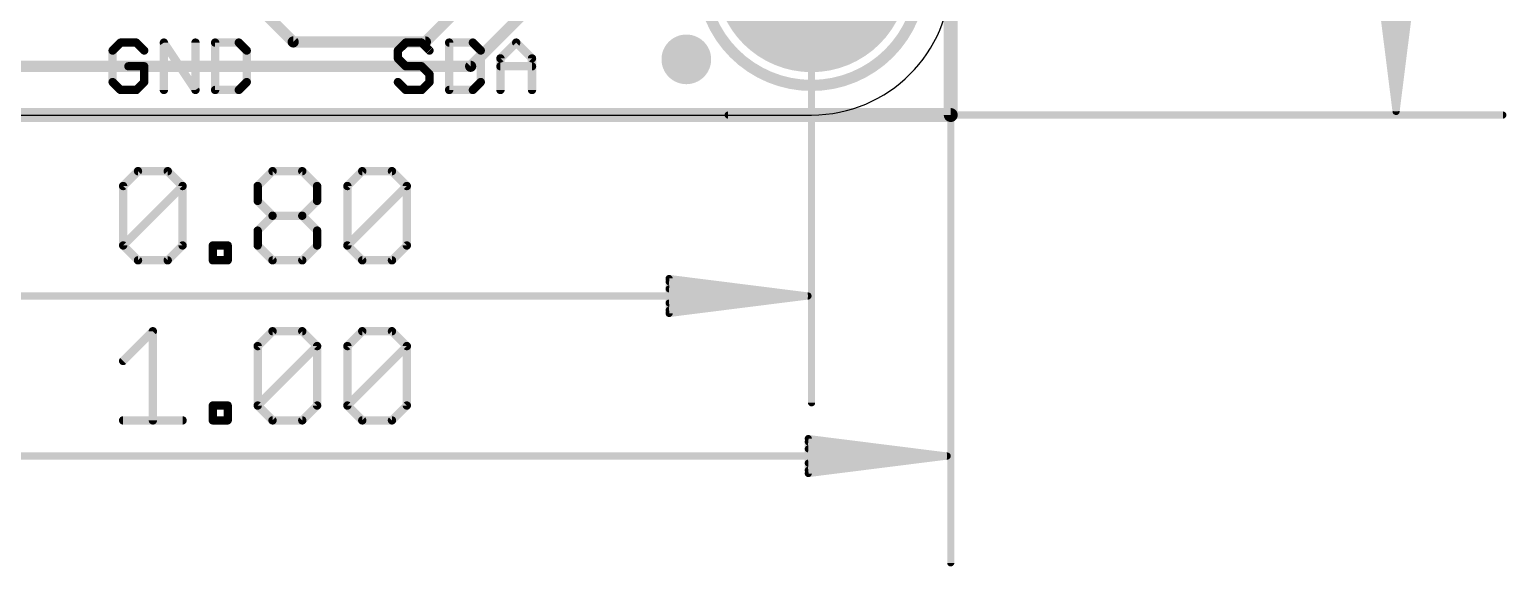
# Model space of a CAD drawing. Extents: x -5 to 35.5, y -8.2 to 19.2.
# Drawn here: x 8.59 to 35.54, y -8.24 to 1.56 of the extents above; entities that cross this region are included whole.
import ezdxf

# ---------------------------------------------------------------- set-up
doc = ezdxf.new("R2010")
doc.units = 0
for name, color, linetype in [('1', 12, 'CONTINUOUS'), ('16', 5, 'CONTINUOUS'), ('17', 110, 'CONTINUOUS'), ('18', 110, 'CONTINUOUS'), ('20', 53, 'CONTINUOUS'), ('21', 40, 'CONTINUOUS'), ('47', 253, 'CONTINUOUS')]:
    doc.layers.add(name, color=color, linetype=linetype)

# ---------------------------------------------------------------- blocks, each defined once
blk = doc.blocks.new('ROUNDP')
at = {"const_width": 0.5}
blk.add_lwpolyline([(0, -0.25, 1), (0, 0.25, 1), (0, -0.25)], format="xyb", dxfattribs=at)
blk = doc.blocks.new('ROUNDV')
at = {"const_width": 0.5}
blk.add_lwpolyline([(0, -0.25, 1), (0, 0.25, 1), (0, -0.25)], format="xyb", dxfattribs=at)

msp = doc.modelspace()

# ---------------------------------------------------------------- linework, layer by layer
at = {"layer": '1', "const_width": 0.254}
for points in [[(25.4, 19.05), (25.4, 0)], [(25.4, 0), (0, 0)]]:
    msp.add_lwpolyline(points, dxfattribs=at)
at = {"layer": '1', "const_width": 0.127}
for points in [[(25.3365, 0, 1), (25.4635, 0)], [(25.4, -0.0635, 1), (25.4, 0.0635)]]:
    msp.add_lwpolyline(points, format="xyb", dxfattribs=at)
at = {"layer": '16'}
for points, const_width in [([(25.4, 19.05), (25.4, 0)], 0.254), ([(12.7239, 2.0081), (13.3985, 1.3335)], 0.2032), ([(15.8115, 1.3335), (16.51, 2.032)], 0.2032), ([(16.637, 0.889), (17.78, 2.032)], 0.2032), ([(13.3985, 1.3335), (15.8115, 1.3335)], 0.2032), ([(6.2768, 0.889), (16.637, 0.889)], 0.2032), ([(25.4, 0), (0, 0)], 0.254)]:
    msp.add_lwpolyline(points, dxfattribs=dict(at, const_width=const_width))
for points, const_width in [([(13.3985, 1.3843, 1), (13.3985, 1.2827)], 0.1016), ([(13.3626, 1.2976, 1), (13.4344, 1.3694)], 0.1016), ([(15.7756, 1.3694, 1), (15.8474, 1.2976)], 0.1016), ([(15.8115, 1.2827, 1), (15.8115, 1.3843)], 0.1016), ([(16.6011, 0.9249, 1), (16.6729, 0.8531)], 0.1016), ([(16.637, 0.8382, 1), (16.637, 0.9398)], 0.1016), ([(25.3365, 0, 1), (25.4635, 0)], 0.127), ([(25.4, -0.0635, 1), (25.4, 0.0635)], 0.127)]:
    msp.add_lwpolyline(points, format="xyb", dxfattribs=dict(at, const_width=const_width))
at = {"layer": '20'}
msp.add_line((2.54, 0), (22.86, 0), dxfattribs=at)
msp.add_arc((22.86, 2.54), 2.54, 270, 0, dxfattribs=at)
at = {"layer": '21'}
for points, const_width in [([(22.86, 0.54, 1), (22.86, 4.54, 1), (22.86, 0.54)], 0.2032), ([(10.247, 1.3596, 1), (10.247, 1.2834)], 0.0762), ([(10.2739, 1.2946, 1), (10.22, 1.3485)], 0.0762), ([(10.562, 1.3485, 1), (10.5081, 1.2946)], 0.0762), ([(10.5351, 1.2834, 1), (10.5351, 1.3596)], 0.0762), ([(11.0701, 1.3427, 1), (11.0067, 1.3004)], 0.0762), ([(11.0765, 1.3215, 1), (11.0003, 1.3215)], 0.0762), ([(11.6528, 1.3215, 1), (11.5766, 1.3215)], 0.0762), ([(12.0121, 1.3215, 1), (11.9359, 1.3215)], 0.0762), ([(11.974, 1.3596, 1), (11.974, 1.2834)], 0.0762), ([(12.4331, 1.3485, 1), (12.3792, 1.2946)], 0.0762), ([(12.4061, 1.2834, 1), (12.4061, 1.3596)], 0.0762), ([(15.454, 1.3596, 1), (15.454, 1.2834)], 0.0762), ([(15.4809, 1.2946, 1), (15.427, 1.3485)], 0.0762), ([(15.769, 1.3485, 1), (15.7151, 1.2946)], 0.0762), ([(15.7421, 1.2834, 1), (15.7421, 1.3596)], 0.0762), ([(16.2835, 1.3215, 1), (16.2073, 1.3215)], 0.0762), ([(16.2454, 1.3596, 1), (16.2454, 1.2834)], 0.0762), ([(16.7046, 1.3485, 1), (16.6507, 1.2946)], 0.0762), ([(16.6776, 1.2834, 1), (16.6776, 1.3596)], 0.0762), ([(17.496, 1.3485, 1), (17.4421, 1.2946)], 0.0762), ([(17.496, 1.2946, 1), (17.4421, 1.3485)], 0.0762), ([(10.141, 1.1775, 1), (10.0648, 1.1775)], 0.0762), ([(10.076, 1.2044, 1), (10.1299, 1.1505)], 0.0762), ([(10.6522, 1.1505, 1), (10.7061, 1.2044)], 0.0762), ([(12.5883, 1.1775, 1), (12.5121, 1.1775)], 0.0762), ([(12.5232, 1.1505, 1), (12.5771, 1.2044)], 0.0762), ([(15.348, 1.1775, 1), (15.2718, 1.1775)], 0.0762), ([(15.283, 1.2044, 1), (15.3369, 1.1505)], 0.0762), ([(15.3369, 1.0604, 1), (15.283, 1.0065)], 0.0762), ([(15.8592, 1.1505, 1), (15.9131, 1.2044)], 0.0762), ([(16.8598, 1.1775, 1), (16.7836, 1.1775)], 0.0762), ([(16.7947, 1.1505, 1), (16.8486, 1.2044)], 0.0762), ([(17.154, 1.0604, 1), (17.2079, 1.0065)], 0.0762), ([(17.2191, 1.0334, 1), (17.1429, 1.0334)], 0.0762), ([(17.7953, 1.0334, 1), (17.7191, 1.0334)], 0.0762), ([(17.7302, 1.0065, 1), (17.7841, 1.0604)], 0.0762), ([(10.391, 0.9275, 1), (10.391, 0.8513)], 0.0762), ([(10.7172, 0.8894, 1), (10.641, 0.8894)], 0.0762), ([(10.6791, 0.8513, 1), (10.6791, 0.9275)], 0.0762), ([(15.2718, 1.0334, 1), (15.348, 1.0334)], 0.0762), ([(15.454, 0.9275, 1), (15.454, 0.8513)], 0.0762), ([(15.427, 0.8624, 1), (15.4809, 0.9163)], 0.0762), ([(15.769, 0.9163, 1), (15.7151, 0.8624)], 0.0762), ([(15.7421, 0.8513, 1), (15.7421, 0.9275)], 0.0762), ([(15.9242, 0.7453, 1), (15.848, 0.7453)], 0.0762), ([(15.8592, 0.7184, 1), (15.9131, 0.7723)], 0.0762), ([(17.181, 0.9275, 1), (17.181, 0.8513)], 0.0762), ([(17.7572, 0.8513, 1), (17.7572, 0.9275)], 0.0762), ([(10.1299, 0.6282, 1), (10.076, 0.5743)], 0.0762), ([(10.0648, 0.6013, 1), (10.141, 0.6013)], 0.0762), ([(10.641, 0.6013, 1), (10.7172, 0.6013)], 0.0762), ([(10.7061, 0.5743, 1), (10.6522, 0.6282)], 0.0762), ([(12.5121, 0.6013, 1), (12.5883, 0.6013)], 0.0762), ([(12.5771, 0.5743, 1), (12.5232, 0.6282)], 0.0762), ([(15.3369, 0.6282, 1), (15.283, 0.5743)], 0.0762), ([(15.848, 0.6013, 1), (15.9242, 0.6013)], 0.0762), ([(15.9131, 0.5743, 1), (15.8592, 0.6282)], 0.0762), ([(16.7836, 0.6013, 1), (16.8598, 0.6013)], 0.0762), ([(16.8486, 0.5743, 1), (16.7947, 0.6282)], 0.0762), ([(10.247, 0.4953, 1), (10.247, 0.4191)], 0.0762), ([(10.22, 0.4303, 1), (10.2739, 0.4841)], 0.0762), ([(10.5081, 0.4841, 1), (10.562, 0.4303)], 0.0762), ([(10.5351, 0.4191, 1), (10.5351, 0.4953)], 0.0762), ([(11.0003, 0.4572, 1), (11.0765, 0.4572)], 0.0762), ([(11.5766, 0.4572, 1), (11.6528, 0.4572)], 0.0762), ([(11.583, 0.4361, 1), (11.6464, 0.4783)], 0.0762), ([(11.974, 0.4953, 1), (11.974, 0.4191)], 0.0762), ([(11.9359, 0.4572, 1), (12.0121, 0.4572)], 0.0762), ([(12.3792, 0.4841, 1), (12.4331, 0.4303)], 0.0762), ([(12.4061, 0.4191, 1), (12.4061, 0.4953)], 0.0762), ([(15.454, 0.4953, 1), (15.454, 0.4191)], 0.0762), ([(15.427, 0.4303, 1), (15.4809, 0.4841)], 0.0762), ([(15.7151, 0.4841, 1), (15.769, 0.4303)], 0.0762), ([(15.7421, 0.4191, 1), (15.7421, 0.4953)], 0.0762), ([(16.2454, 0.4953, 1), (16.2454, 0.4191)], 0.0762), ([(16.2073, 0.4572, 1), (16.2835, 0.4572)], 0.0762), ([(16.6507, 0.4841, 1), (16.7046, 0.4303)], 0.0762), ([(16.6776, 0.4191, 1), (16.6776, 0.4953)], 0.0762), ([(17.1429, 0.4572, 1), (17.2191, 0.4572)], 0.0762), ([(17.7191, 0.4572, 1), (17.7953, 0.4572)], 0.0762)]:
    msp.add_lwpolyline(points, format="xyb", dxfattribs=dict(at, const_width=const_width))
at = {"layer": '21', "const_width": 0.1524}
for points in [[(10.247, 1.3215), (10.1029, 1.1775)], [(10.5351, 1.3215), (10.247, 1.3215)], [(10.6791, 1.1775), (10.5351, 1.3215)], [(11.0384, 0.4572), (11.0384, 1.3215)], [(11.0384, 1.3215), (11.6147, 0.4572)], [(11.6147, 0.4572), (11.6147, 1.3215)], [(11.974, 1.3215), (11.974, 0.4572)], [(12.4061, 1.3215), (11.974, 1.3215)], [(12.5502, 1.1775), (12.4061, 1.3215)], [(15.454, 1.3215), (15.3099, 1.1775)], [(15.7421, 1.3215), (15.454, 1.3215)], [(15.8861, 1.1775), (15.7421, 1.3215)], [(16.2454, 1.3215), (16.2454, 0.4572)], [(16.6776, 1.3215), (16.2454, 1.3215)], [(16.8217, 1.1775), (16.6776, 1.3215)], [(17.181, 1.0334), (17.4691, 1.3215)], [(17.4691, 1.3215), (17.7572, 1.0334)], [(10.1029, 1.1775), (10.1029, 0.6013)], [(12.5502, 0.6013), (12.5502, 1.1775)], [(15.3099, 1.1775), (15.3099, 1.0334)], [(15.3099, 1.0334), (15.454, 0.8894)], [(16.8217, 0.6013), (16.8217, 1.1775)], [(17.181, 0.4572), (17.181, 1.0334)], [(17.7572, 1.0334), (17.7572, 0.4572)], [(10.6791, 0.8894), (10.391, 0.8894)], [(10.6791, 0.6013), (10.6791, 0.8894)], [(15.454, 0.8894), (15.7421, 0.8894)], [(15.7421, 0.8894), (15.8861, 0.7453)], [(15.8861, 0.7453), (15.8861, 0.6013)], [(17.181, 0.8894), (17.7572, 0.8894)], [(10.1029, 0.6013), (10.247, 0.4572)], [(10.5351, 0.4572), (10.6791, 0.6013)], [(12.4061, 0.4572), (12.5502, 0.6013)], [(15.454, 0.4572), (15.3099, 0.6013)], [(15.8861, 0.6013), (15.7421, 0.4572)], [(16.6776, 0.4572), (16.8217, 0.6013)], [(10.247, 0.4572), (10.5351, 0.4572)], [(11.974, 0.4572), (12.4061, 0.4572)], [(15.7421, 0.4572), (15.454, 0.4572)], [(16.2454, 0.4572), (16.6776, 0.4572)]]:
    msp.add_lwpolyline(points, dxfattribs=at)
at = {"layer": '47'}
for points, const_width in [([(33.528, 18.985), (33.528, 0.065)], 0.13), ([(25.4, 9.144), (25.4, -8.173)], 0.13), ([(22.86, 2.54), (22.86, -5.252)], 0.13), ([(33.528, 0.065), (33.2088, 2.6)], 0.13), ([(33.528, 0.065), (33.268, 2.6)], 0.13), ([(33.528, 0.065), (33.398, 2.6)], 0.13), ([(33.8472, 2.6), (33.528, 0.065)], 0.13), ([(33.658, 2.6), (33.528, 0.065)], 0.13), ([(33.788, 2.6), (33.528, 0.065)], 0.13), ([(21.336, 0), (35.478, 0)], 0.13), ([(10.2948, -1.2955), (10.566, -1.0243)], 0.1524), ([(10.566, -1.0243), (11.1083, -1.0243)], 0.1524), ([(11.1083, -1.0243), (11.3795, -1.2955)], 0.1524), ([(12.7505, -1.2955), (13.0217, -1.0243)], 0.1524), ([(13.0217, -1.0243), (13.564, -1.0243)], 0.1524), ([(13.564, -1.0243), (13.8352, -1.2955)], 0.1524), ([(14.3877, -1.2955), (14.6589, -1.0243)], 0.1524), ([(14.6589, -1.0243), (15.2012, -1.0243)], 0.1524), ([(15.2012, -1.0243), (15.4724, -1.2955)], 0.1524), ([(10.2948, -2.3801), (10.2948, -1.2955)], 0.1524), ([(10.2948, -2.3801), (11.3795, -1.2955)], 0.1524), ([(11.3795, -1.2955), (11.3795, -2.3801)], 0.1524), ([(12.7505, -1.5666), (12.7505, -1.2955)], 0.1524), ([(13.8352, -1.2955), (13.8352, -1.5666)], 0.1524), ([(14.3877, -2.3801), (14.3877, -1.2955)], 0.1524), ([(14.3877, -2.3801), (15.4724, -1.2955)], 0.1524), ([(15.4724, -1.2955), (15.4724, -2.3801)], 0.1524), ([(13.0217, -1.8378), (12.7505, -1.5666)], 0.1524), ([(13.8352, -1.5666), (13.564, -1.8378)], 0.1524), ([(12.7505, -2.109), (13.0217, -1.8378)], 0.1524), ([(13.0217, -1.8378), (13.564, -1.8378)], 0.1524), ([(13.564, -1.8378), (13.8352, -2.109)], 0.1524), ([(12.7505, -2.3801), (12.7505, -2.109)], 0.1524), ([(13.8352, -2.109), (13.8352, -2.3801)], 0.1524), ([(10.566, -2.6513), (10.2948, -2.3801)], 0.1524), ([(11.3795, -2.3801), (11.1083, -2.6513)], 0.1524), ([(11.932, -2.6513), (11.932, -2.3801)], 0.1524), ([(11.932, -2.3801), (12.2031, -2.3801)], 0.1524), ([(12.2031, -2.3801), (12.2031, -2.6513)], 0.1524), ([(13.0217, -2.6513), (12.7505, -2.3801)], 0.1524), ([(13.8352, -2.3801), (13.564, -2.6513)], 0.1524), ([(14.6589, -2.6513), (14.3877, -2.3801)], 0.1524), ([(15.4724, -2.3801), (15.2012, -2.6513)], 0.1524), ([(11.1083, -2.6513), (10.566, -2.6513)], 0.1524), ([(12.2031, -2.6513), (11.932, -2.6513)], 0.1524), ([(13.564, -2.6513), (13.0217, -2.6513)], 0.1524), ([(15.2012, -2.6513), (14.6589, -2.6513)], 0.1524), ([(22.795, -3.302), (20.26, -2.9828)], 0.13), ([(20.26, -2.9828), (20.26, -3.6212)], 0.13), ([(22.795, -3.302), (20.26, -3.042)], 0.13), ([(22.795, -3.302), (20.26, -3.172)], 0.13), ([(22.795, -3.302), (2.605, -3.302)], 0.13), ([(20.26, -3.6212), (22.795, -3.302)], 0.13), ([(20.26, -3.432), (22.795, -3.302)], 0.13), ([(20.26, -3.562), (22.795, -3.302)], 0.13), ([(10.2948, -4.4876), (10.8371, -3.9453)], 0.1524), ([(10.8371, -3.9453), (10.8371, -5.5723)], 0.1524), ([(12.7505, -4.2165), (13.0217, -3.9453)], 0.1524), ([(13.0217, -3.9453), (13.564, -3.9453)], 0.1524), ([(13.564, -3.9453), (13.8352, -4.2165)], 0.1524), ([(14.3877, -4.2165), (14.6589, -3.9453)], 0.1524), ([(14.6589, -3.9453), (15.2012, -3.9453)], 0.1524), ([(15.2012, -3.9453), (15.4724, -4.2165)], 0.1524), ([(12.7505, -5.3011), (12.7505, -4.2165)], 0.1524), ([(12.7505, -5.3011), (13.8352, -4.2165)], 0.1524), ([(13.8352, -4.2165), (13.8352, -5.3011)], 0.1524), ([(14.3877, -5.3011), (14.3877, -4.2165)], 0.1524), ([(14.3877, -5.3011), (15.4724, -4.2165)], 0.1524), ([(15.4724, -4.2165), (15.4724, -5.3011)], 0.1524), ([(11.932, -5.5723), (11.932, -5.3011)], 0.1524), ([(11.932, -5.3011), (12.2031, -5.3011)], 0.1524), ([(12.2031, -5.3011), (12.2031, -5.5723)], 0.1524), ([(13.0217, -5.5723), (12.7505, -5.3011)], 0.1524), ([(13.8352, -5.3011), (13.564, -5.5723)], 0.1524), ([(14.6589, -5.5723), (14.3877, -5.3011)], 0.1524), ([(15.4724, -5.3011), (15.2012, -5.5723)], 0.1524), ([(10.2948, -5.5723), (11.3795, -5.5723)], 0.1524), ([(12.2031, -5.5723), (11.932, -5.5723)], 0.1524), ([(13.564, -5.5723), (13.0217, -5.5723)], 0.1524), ([(15.2012, -5.5723), (14.6589, -5.5723)], 0.1524), ([(25.335, -6.223), (22.8, -5.9038)], 0.13), ([(22.8, -5.9038), (22.8, -6.5422)], 0.13), ([(25.335, -6.223), (22.8, -5.963)], 0.13), ([(25.335, -6.223), (0.065, -6.223)], 0.13), ([(25.335, -6.223), (22.8, -6.093)], 0.13), ([(22.8, -6.5422), (25.335, -6.223)], 0.13), ([(22.8, -6.353), (25.335, -6.223)], 0.13), ([(22.8, -6.483), (25.335, -6.223)], 0.13)]:
    msp.add_lwpolyline(points, dxfattribs=dict(at, const_width=const_width))
for points, const_width in [([(21.336, 0.0325, 1), (21.336, -0.0325)], 0.065), ([(33.4958, 0.0691, 1), (33.5602, 0.0609)], 0.065), ([(33.4957, 0.0683, 1), (33.5603, 0.0617)], 0.065), ([(33.4955, 0.0633, 1), (33.5605, 0.0667)], 0.065), ([(33.4955, 0.0667, 1), (33.5605, 0.0633)], 0.065), ([(33.4955, 0.065, 1), (33.5605, 0.065)], 0.065), ([(33.4957, 0.0617, 1), (33.5603, 0.0683)], 0.065), ([(33.4958, 0.0609, 1), (33.5602, 0.0691)], 0.065), ([(35.478, -0.0325, 1), (35.478, 0.0325)], 0.065), ([(10.566, -0.9862, 1), (10.566, -1.0624)], 0.0762), ([(10.5929, -1.0513, 1), (10.539, -0.9974)], 0.0762), ([(11.1352, -0.9974, 1), (11.0814, -1.0513)], 0.0762), ([(11.1083, -1.0624, 1), (11.1083, -0.9862)], 0.0762), ([(13.0217, -0.9862, 1), (13.0217, -1.0624)], 0.0762), ([(13.0486, -1.0513, 1), (12.9948, -0.9974)], 0.0762), ([(13.591, -0.9974, 1), (13.5371, -1.0513)], 0.0762), ([(13.564, -1.0624, 1), (13.564, -0.9862)], 0.0762), ([(14.6589, -0.9862, 1), (14.6589, -1.0624)], 0.0762), ([(14.6858, -1.0513, 1), (14.6319, -0.9974)], 0.0762), ([(15.2281, -0.9974, 1), (15.1743, -1.0513)], 0.0762), ([(15.2012, -1.0624, 1), (15.2012, -0.9862)], 0.0762), ([(10.3329, -1.2955, 1), (10.2567, -1.2955)], 0.0762), ([(10.2679, -1.2685, 1), (10.3218, -1.3224)], 0.0762), ([(11.4176, -1.2955, 1), (11.3414, -1.2955)], 0.0762), ([(11.4064, -1.3224, 1), (11.3525, -1.2685)], 0.0762), ([(11.3525, -1.3224, 1), (11.4064, -1.2685)], 0.0762), ([(12.7886, -1.2955, 1), (12.7124, -1.2955)], 0.0762), ([(12.7236, -1.2685, 1), (12.7775, -1.3224)], 0.0762), ([(13.8733, -1.2955, 1), (13.7971, -1.2955)], 0.0762), ([(13.8083, -1.3224, 1), (13.8621, -1.2685)], 0.0762), ([(14.4258, -1.2955, 1), (14.3496, -1.2955)], 0.0762), ([(14.3608, -1.2685, 1), (14.4146, -1.3224)], 0.0762), ([(15.5105, -1.2955, 1), (15.4343, -1.2955)], 0.0762), ([(15.4993, -1.3224, 1), (15.4454, -1.2685)], 0.0762), ([(15.4454, -1.3224, 1), (15.4993, -1.2685)], 0.0762), ([(12.7775, -1.5397, 1), (12.7236, -1.5936)], 0.0762), ([(12.7124, -1.5666, 1), (12.7886, -1.5666)], 0.0762), ([(13.7971, -1.5666, 1), (13.8733, -1.5666)], 0.0762), ([(13.8621, -1.5936, 1), (13.8083, -1.5397)], 0.0762), ([(13.0217, -1.7997, 1), (13.0217, -1.8759)], 0.0762), ([(13.0486, -1.8647, 1), (12.9948, -1.8109)], 0.0762), ([(12.9948, -1.8647, 1), (13.0486, -1.8109)], 0.0762), ([(13.591, -1.8109, 1), (13.5371, -1.8647)], 0.0762), ([(13.5371, -1.8109, 1), (13.591, -1.8647)], 0.0762), ([(13.564, -1.8759, 1), (13.564, -1.7997)], 0.0762), ([(12.7886, -2.109, 1), (12.7124, -2.109)], 0.0762), ([(12.7236, -2.082, 1), (12.7775, -2.1359)], 0.0762), ([(13.8733, -2.109, 1), (13.7971, -2.109)], 0.0762), ([(13.8083, -2.1359, 1), (13.8621, -2.082)], 0.0762), ([(10.3218, -2.3532, 1), (10.2679, -2.4071)], 0.0762), ([(10.2679, -2.3532, 1), (10.3218, -2.4071)], 0.0762), ([(10.2567, -2.3801, 1), (10.3329, -2.3801)], 0.0762), ([(11.3414, -2.3801, 1), (11.4176, -2.3801)], 0.0762), ([(11.4064, -2.4071, 1), (11.3525, -2.3532)], 0.0762), ([(11.9701, -2.3801, 1), (11.8939, -2.3801)], 0.0762), ([(11.932, -2.342, 1), (11.932, -2.4182)], 0.0762), ([(12.2412, -2.3801, 1), (12.165, -2.3801)], 0.0762), ([(12.2031, -2.4182, 1), (12.2031, -2.342)], 0.0762), ([(12.7775, -2.3532, 1), (12.7236, -2.4071)], 0.0762), ([(12.7124, -2.3801, 1), (12.7886, -2.3801)], 0.0762), ([(13.7971, -2.3801, 1), (13.8733, -2.3801)], 0.0762), ([(13.8621, -2.4071, 1), (13.8083, -2.3532)], 0.0762), ([(14.4146, -2.3532, 1), (14.3608, -2.4071)], 0.0762), ([(14.3608, -2.3532, 1), (14.4146, -2.4071)], 0.0762), ([(14.3496, -2.3801, 1), (14.4258, -2.3801)], 0.0762), ([(15.4343, -2.3801, 1), (15.5105, -2.3801)], 0.0762), ([(15.4993, -2.4071, 1), (15.4454, -2.3532)], 0.0762), ([(10.566, -2.6132, 1), (10.566, -2.6894)], 0.0762), ([(10.539, -2.6782, 1), (10.5929, -2.6244)], 0.0762), ([(11.0814, -2.6244, 1), (11.1352, -2.6782)], 0.0762), ([(11.1083, -2.6894, 1), (11.1083, -2.6132)], 0.0762), ([(11.932, -2.6132, 1), (11.932, -2.6894)], 0.0762), ([(11.8939, -2.6513, 1), (11.9701, -2.6513)], 0.0762), ([(12.165, -2.6513, 1), (12.2412, -2.6513)], 0.0762), ([(12.2031, -2.6894, 1), (12.2031, -2.6132)], 0.0762), ([(13.0217, -2.6132, 1), (13.0217, -2.6894)], 0.0762), ([(12.9948, -2.6782, 1), (13.0486, -2.6244)], 0.0762), ([(13.5371, -2.6244, 1), (13.591, -2.6782)], 0.0762), ([(13.564, -2.6894, 1), (13.564, -2.6132)], 0.0762), ([(14.6589, -2.6132, 1), (14.6589, -2.6894)], 0.0762), ([(14.6319, -2.6782, 1), (14.6858, -2.6244)], 0.0762), ([(15.1743, -2.6244, 1), (15.2281, -2.6782)], 0.0762), ([(15.2012, -2.6894, 1), (15.2012, -2.6132)], 0.0762), ([(20.2641, -2.9505, 1), (20.2559, -3.015)], 0.065), ([(20.2925, -2.9828, 1), (20.2275, -2.9828)], 0.065), ([(20.2633, -3.0097, 1), (20.2567, -3.0743)], 0.065), ([(20.2617, -3.1395, 1), (20.2583, -3.2045)], 0.065), ([(20.2583, -3.3995, 1), (20.2617, -3.4645)], 0.065), ([(20.2567, -3.5297, 1), (20.2633, -3.5943)], 0.065), ([(22.7991, -3.3342, 1), (22.7909, -3.2698)], 0.065), ([(22.7909, -3.3342, 1), (22.7991, -3.2698)], 0.065), ([(22.7983, -3.3343, 1), (22.7917, -3.2697)], 0.065), ([(22.7917, -3.3343, 1), (22.7983, -3.2697)], 0.065), ([(22.7933, -3.3345, 1), (22.7967, -3.2695)], 0.065), ([(22.7967, -3.3345, 1), (22.7933, -3.2695)], 0.065), ([(22.795, -3.3345, 1), (22.795, -3.2695)], 0.065), ([(20.2559, -3.589, 1), (20.2641, -3.6535)], 0.065), ([(20.2275, -3.6212, 1), (20.2925, -3.6212)], 0.065), ([(10.8752, -3.9453, 1), (10.799, -3.9453)], 0.0762), ([(10.8641, -3.9723, 1), (10.8102, -3.9184)], 0.0762), ([(13.0217, -3.9072, 1), (13.0217, -3.9834)], 0.0762), ([(13.0486, -3.9723, 1), (12.9948, -3.9184)], 0.0762), ([(13.591, -3.9184, 1), (13.5371, -3.9723)], 0.0762), ([(13.564, -3.9834, 1), (13.564, -3.9072)], 0.0762), ([(14.6589, -3.9072, 1), (14.6589, -3.9834)], 0.0762), ([(14.6858, -3.9723, 1), (14.6319, -3.9184)], 0.0762), ([(15.2281, -3.9184, 1), (15.1743, -3.9723)], 0.0762), ([(15.2012, -3.9834, 1), (15.2012, -3.9072)], 0.0762), ([(12.7886, -4.2165, 1), (12.7124, -4.2165)], 0.0762), ([(12.7236, -4.1895, 1), (12.7775, -4.2434)], 0.0762), ([(13.8733, -4.2165, 1), (13.7971, -4.2165)], 0.0762), ([(13.8621, -4.2434, 1), (13.8083, -4.1895)], 0.0762), ([(13.8083, -4.2434, 1), (13.8621, -4.1895)], 0.0762), ([(14.4258, -4.2165, 1), (14.3496, -4.2165)], 0.0762), ([(14.3608, -4.1895, 1), (14.4146, -4.2434)], 0.0762), ([(15.5105, -4.2165, 1), (15.4343, -4.2165)], 0.0762), ([(15.4993, -4.2434, 1), (15.4454, -4.1895)], 0.0762), ([(15.4454, -4.2434, 1), (15.4993, -4.1895)], 0.0762), ([(10.2679, -4.4607, 1), (10.3218, -4.5146)], 0.0762), ([(11.9701, -5.3011, 1), (11.8939, -5.3011)], 0.0762), ([(11.932, -5.263, 1), (11.932, -5.3392)], 0.0762), ([(12.2412, -5.3011, 1), (12.165, -5.3011)], 0.0762), ([(12.2031, -5.3392, 1), (12.2031, -5.263)], 0.0762), ([(12.7775, -5.2742, 1), (12.7236, -5.3281)], 0.0762), ([(12.7236, -5.2742, 1), (12.7775, -5.3281)], 0.0762), ([(12.7124, -5.3011, 1), (12.7886, -5.3011)], 0.0762), ([(13.7971, -5.3011, 1), (13.8733, -5.3011)], 0.0762), ([(13.8621, -5.3281, 1), (13.8083, -5.2742)], 0.0762), ([(14.4146, -5.2742, 1), (14.3608, -5.3281)], 0.0762), ([(14.3608, -5.2742, 1), (14.4146, -5.3281)], 0.0762), ([(14.3496, -5.3011, 1), (14.4258, -5.3011)], 0.0762), ([(15.4343, -5.3011, 1), (15.5105, -5.3011)], 0.0762), ([(15.4993, -5.3281, 1), (15.4454, -5.2742)], 0.0762), ([(22.8275, -5.252, 1), (22.8925, -5.252)], 0.065), ([(10.2948, -5.5342, 1), (10.2948, -5.6104)], 0.0762), ([(10.799, -5.5723, 1), (10.8752, -5.5723)], 0.0762), ([(11.3795, -5.6104, 1), (11.3795, -5.5342)], 0.0762), ([(11.932, -5.5342, 1), (11.932, -5.6104)], 0.0762), ([(11.8939, -5.5723, 1), (11.9701, -5.5723)], 0.0762), ([(12.165, -5.5723, 1), (12.2412, -5.5723)], 0.0762), ([(12.2031, -5.6104, 1), (12.2031, -5.5342)], 0.0762), ([(13.0217, -5.5342, 1), (13.0217, -5.6104)], 0.0762), ([(12.9948, -5.5992, 1), (13.0486, -5.5454)], 0.0762), ([(13.5371, -5.5454, 1), (13.591, -5.5992)], 0.0762), ([(13.564, -5.6104, 1), (13.564, -5.5342)], 0.0762), ([(14.6589, -5.5342, 1), (14.6589, -5.6104)], 0.0762), ([(14.6319, -5.5992, 1), (14.6858, -5.5454)], 0.0762), ([(15.1743, -5.5454, 1), (15.2281, -5.5992)], 0.0762), ([(15.2012, -5.6104, 1), (15.2012, -5.5342)], 0.0762), ([(22.8041, -5.8715, 1), (22.7959, -5.936)], 0.065), ([(22.8325, -5.9038, 1), (22.7675, -5.9038)], 0.065), ([(22.8033, -5.9307, 1), (22.7967, -5.9953)], 0.065), ([(22.8017, -6.0605, 1), (22.7983, -6.1255)], 0.065), ([(25.3391, -6.2552, 1), (25.3309, -6.1908)], 0.065), ([(25.3309, -6.2552, 1), (25.3391, -6.1908)], 0.065), ([(25.3383, -6.2553, 1), (25.3317, -6.1907)], 0.065), ([(25.3317, -6.2553, 1), (25.3383, -6.1907)], 0.065), ([(25.3333, -6.2555, 1), (25.3367, -6.1905)], 0.065), ([(25.3367, -6.2555, 1), (25.3333, -6.1905)], 0.065), ([(25.335, -6.2555, 1), (25.335, -6.1905)], 0.065), ([(22.7983, -6.3205, 1), (22.8017, -6.3855)], 0.065), ([(22.7967, -6.4507, 1), (22.8033, -6.5153)], 0.065), ([(22.7959, -6.51, 1), (22.8041, -6.5745)], 0.065), ([(22.7675, -6.5422, 1), (22.8325, -6.5422)], 0.065), ([(25.3675, -8.173, 1), (25.4325, -8.173)], 0.065)]:
    msp.add_lwpolyline(points, format="xyb", dxfattribs=dict(at, const_width=const_width))

# ---------------------------------------------------------------- block references
at = {"layer": '17', "xscale": 3.516, "yscale": 3.516}
msp.add_blockref('ROUNDP', (22.86, 2.54), dxfattribs=at)
msp.add_blockref('ROUNDP', (22.86, 2.54), dxfattribs=at)
at = {"layer": '18', "xscale": 0.9064, "yscale": 0.9064}
msp.add_blockref('ROUNDV', (20.574, 1.016), dxfattribs=at)
msp.add_blockref('ROUNDV', (20.574, 1.016), dxfattribs=at)

doc.saveas('drawing.dxf')
